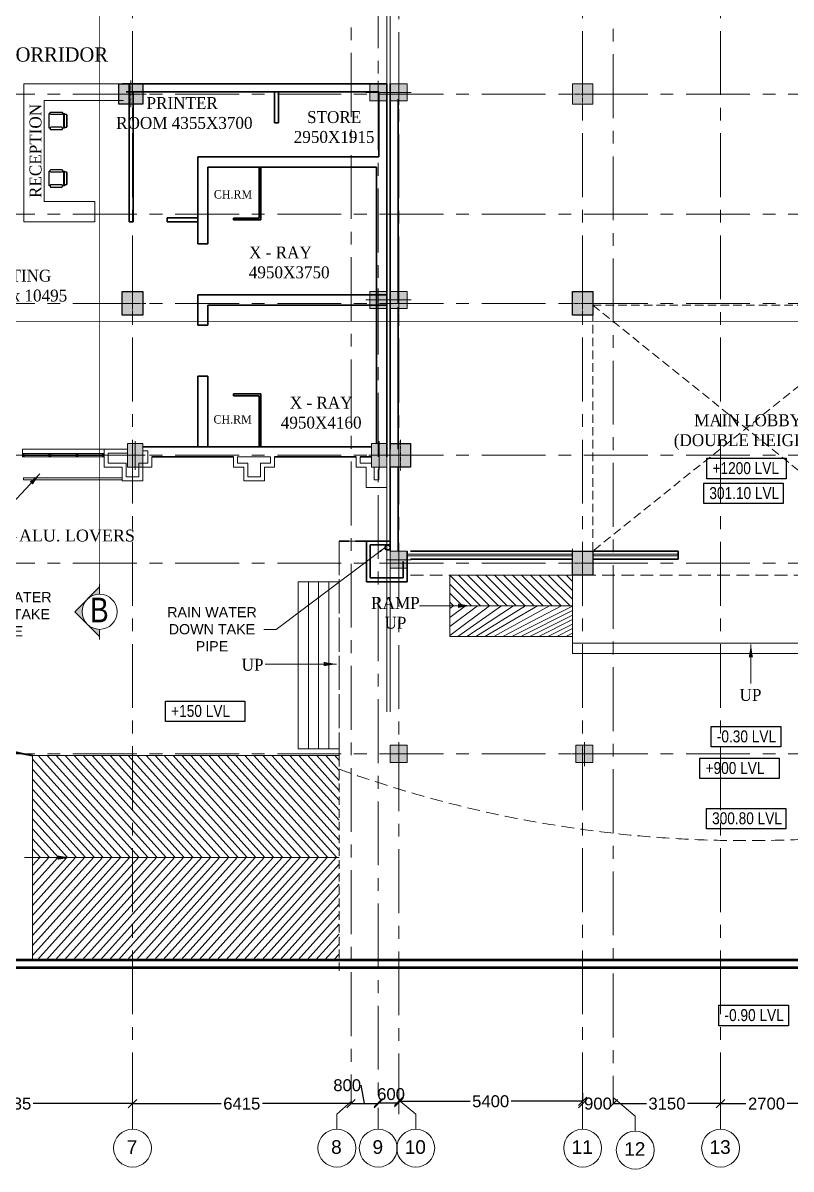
# Model space of a CAD drawing. Header units: inches. Extents: x 1789308 to 1948517, y 1504002 to 1708835.
# Drawn here: x 1893469 to 1897979, y 1658362 to 1665094 of the extents above; entities that cross this region are included whole.
import ezdxf
from ezdxf.enums import TextEntityAlignment as Align
from ezdxf.lldxf.tags import DXFTag

# ---------------------------------------------------------------- set-up
doc = ezdxf.new("R2010")
doc.units = ezdxf.units.IN
doc.header["$LTSCALE"] = 0.015
doc.header["$MEASUREMENT"] = 0
doc.header["$PDMODE"] = 34
doc.header["$PDSIZE"] = -0.1
for name, pattern in [('$DDT_AUDIT_GENERATED_(C)', [0]), ('1', [0]), ('CENTER', [2, 1.25, -0.25, 0.25, -0.25]), ('CENTER2', [1.125, 0.75, -0.125, 0.125, -0.125]), ('DASHED2', [0.375, 0.25, -0.125]), ('HIDDEN', [0.375, 0.25, -0.125])]:
    doc.linetypes.add(name, pattern=pattern)
for name, color, linetype, lineweight in [('CENTER LINE', 1, 'CENTER2', 18), ('COLUMN - HACTH - STR', 25, '$DDT_AUDIT_GENERATED_(C)', 15), ('COLUMN - STR', 6, 'Continuous', 15), ('ELE', 8, 'Continuous', 13), ('ELE 0.2', 143, 'Continuous', 15), ('ELE 0.25', 144, 'Continuous', 15), ('ELE-11 kv', 9, 'Continuous', 15), ('ELE_0.35', 250, 'Continuous', 35), ('fur', 250, 'Continuous', 25), ('glass', 4, 'Continuous', 13), ('GRID - BEAM - STR', 251, 'CENTER', 18), ('GRID - COLUMN - STR', 251, 'CENTER', 15), ('RAIN WATER DN TAKE PIPE', 94, 'Continuous', 15), ('RAMP', 252, '1', 9), ('Road', 7, '1', 40), ('SECTION', 3, 'Continuous', 20), ('SECTION -  LINE - STR', 3, 'Continuous', 20), ('STAIRCASE', 161, 'Continuous', 13), ('TEXT', 7, 'Continuous', 5), ('wall', 1, 'Continuous', 35), ('WALL GLAZ', 254, 'Continuous', 35), ('WZ-II_WINDOW', 163, 'Continuous', 25)]:
    doc.layers.add(name, color=color, linetype=linetype, lineweight=lineweight)
for name, color, linetype in [('DIM - GRID - STR', 7, 'Continuous'), ('LEVEL 1', 1, 'Continuous'), ('LVL', 50, 'Continuous')]:
    doc.layers.add(name, color=color, linetype=linetype)
doc.layers.add('Grid', color=7, linetype='DASHED2', lineweight=9, true_color=0x919191)
doc.styles.add('arial', font='ARIALN.TTF')
doc.styles.add('ARIAL NARROW', font='ARIALN.TTF')
doc.styles.add('PRADEEP - STR', font='swissel.ttf')
doc.styles.add('Scale M 100', font='times.ttf', dxfattribs={"width": 0.95, "height": 350})
doc.styles.get("Standard").update_dxf_attribs({"font": 'arial.ttf'})
doc.styles.add('XREF_DIRECTOR RESIDENCE$0$dim', font='GOTHIC.TTF', dxfattribs={"width": 0.8})
tags = doc.linetypes.add('( Hidden )', pattern=[0.375, 0.25, -0.125]).pattern_tags.tags
tags[6:7] = [DXFTag(74, 4), DXFTag(75, 0), DXFTag(340, '0'), DXFTag(46, 1.0), DXFTag(50, 0.0), DXFTag(44, 0.0), DXFTag(45, 0.0)]
tags[4:5] = [DXFTag(74, 4), DXFTag(75, 0), DXFTag(340, '0'), DXFTag(46, 1.0), DXFTag(50, 0.0), DXFTag(44, 0.0), DXFTag(45, 0.0)]
doc.dimstyles.new('GRID DIM', dxfattribs={"dimtxt": 350, "dimasz": 250, "dimexe": 0.1, "dimexo": 0.1, "dimgap": 0.09, "dimtad": 0, "dimdec": 0, "dimzin": 0, "dimdsep": 46, "dimtxsty": 'PRADEEP - STR', "dimblk": 'OBLIQUE', "dimcen": 0.09, "dimclrd": 73, "dimclre": 73, "dimclrt": 256, "dimadec": 0, "dimazin": 0, "dimtfac": 1, "dimtdec": 0, "dimtofl": 0, "dimtmove": 1, "dimatfit": 3, "dimfxl": 1.25, "dimtolj": 1, "dimtzin": 0, "dimlwd": -1, "dimlwe": -1, "dimarcsym": 2})
doc.dimstyles.new('WORKING', dxfattribs={"dimtxt": 300, "dimasz": 180, "dimexe": 50, "dimexo": 50, "dimgap": 0.09, "dimtad": 0, "dimdec": 0, "dimzin": 0, "dimdsep": 46, "dimtxsty": 'Standard', "dimblk": 'OBLIQUE', "dimcen": 0.09, "dimclrd": 7, "dimclre": 7, "dimclrt": 30, "dimadec": 0, "dimazin": 0, "dimtfac": 1, "dimtdec": 0, "dimtofl": 0, "dimtmove": 1, "dimatfit": 3, "dimfxl": 1.25, "dimtolj": 1, "dimtzin": 0, "dimarcsym": 0})
doc.dimstyles.new('XREF_DIRECTOR RESIDENCE$0$dim-masonry', dxfattribs={"dimscale": 75, "dimtxt": 1.5, "dimasz": 0.75, "dimexe": 1, "dimexo": 0, "dimgap": 1, "dimtad": 0, "dimdec": 0, "dimzin": 3, "dimdsep": 46, "dimtxsty": 'XREF_DIRECTOR RESIDENCE$0$dim', "dimblk": 'XREF_DIRECTOR RESIDENCE$0$_ArchTick', "dimcen": 0, "dimdle": 1, "dimclrd": 256, "dimclre": 256, "dimclrt": 256, "dimadec": 0, "dimazin": 0, "dimtfac": 0.5, "dimtdec": 0, "dimtmove": 1, "dimatfit": 2, "dimfxl": 0, "dimtolj": 1, "dimtzin": 0, "dimlwd": -1, "dimlwe": -1, "dimarcsym": 0})

# ---------------------------------------------------------------- blocks, each defined once
blk = doc.blocks.new('GRID NOS')
at = {"layer": 'GRID - BEAM - STR', "color": 3, "linetype": 'Continuous', "lineweight": 15}
blk.add_line((1.137e-13, -0.2045799698428254), (-1.137e-13, 0.1704200301570609), dxfattribs=at)
blk.add_circle((0, -0.6816801206285846), 0.4771001507856454, dxfattribs=at)
blk = doc.blocks.new('COL 600X600')
at = {"layer": 'COLUMN - HACTH - STR'}
h = blk.add_hatch(color=256, dxfattribs=at)
h.dxf.hatch_style = 1
h.paths.add_polyline_path([(-226607.9852576163, -550894.4971952573), (-226007.9852576163, -550894.4971952573), (-226007.9852576163, -550294.4971952573), (-226607.9852576163, -550294.4971952573)])
at = {"layer": 'CENTER LINE', "ltscale": 10000}
for points in [[(-226307.9852576163, -550994.4971952573), (-226307.9852576163, -550194.4971952573)], [(-225907.9852576163, -550594.4971952573), (-226707.9852576163, -550594.4971952573)]]:
    blk.add_lwpolyline(points, dxfattribs=at)
at = {"layer": 'COLUMN - STR', "ltscale": 100}
blk.add_lwpolyline([(-226607.9852576163, -550294.4971952573), (-226007.9852576163, -550294.4971952573), (-226007.9852576163, -550894.4971952573), (-226607.9852576163, -550894.4971952573)], close=True, dxfattribs=at)
blk = doc.blocks.new('COL 600X700')
at = {"layer": 'COLUMN - HACTH - STR', "ltscale": 100}
blk.add_hatch(color=256, dxfattribs=at).paths.add_polyline_path([(600, 0), (0, 0), (0, -700), (600, -700)])
at = {"layer": 'CENTER LINE', "color": 6, "ltscale": 10000}
for points in [[(300, 100), (300, -800)], [(-100, -350), (700, -350)]]:
    blk.add_lwpolyline(points, dxfattribs=at)
at = {"layer": 'COLUMN - STR', "linetype": 'Continuous', "lineweight": -3, "ltscale": 100}
blk.add_lwpolyline([(0, 0), (600, 0), (600, -700), (0, -700)], close=True, dxfattribs=at)
blk = doc.blocks.new('_Oblique')
at = {"color": 0, "linetype": 'ByBlock', "lineweight": -2}
blk.add_line((-0.5, -0.5), (0.5, 0.5), dxfattribs=at)
blk = doc.blocks.new('*D430')
at = {"layer": 'Defpoints', "color": 0, "transparency": 16777216}
for p in [(1087147.764069515, 682358.5187793118), (1094182.813499408, 682358.5187793118), (1094182.813499408, 682358.5187793118)]:
    blk.add_point(p, dxfattribs=at)
at = {"layer": 'DIM - GRID - STR', "color": 73, "linetype": 'ByBlock', "transparency": 16777216}
for p, q in [((1087147.764069515, 682358.5187793118), (1090063.052063704, 682358.5187793118)), ((1094182.813499408, 682358.5187793118), (1091267.525505219, 682358.5187793118))]:
    blk.add_line(p, q, dxfattribs=at)
at = {"layer": 'DIM - GRID - STR', "color": 73, "transparency": 16777216, "xscale": 250, "yscale": 250, "zscale": 250, "rotation": 180}
blk.add_blockref('_Oblique', (1087147.764069515, 682358.5187793118), dxfattribs=at)
at = {"layer": 'DIM - GRID - STR', "color": 73, "transparency": 16777216, "xscale": 250, "yscale": 250, "zscale": 250}
blk.add_blockref('_Oblique', (1094182.813499408, 682358.5187793118), dxfattribs=at)
at = {"layer": 'DIM - GRID - STR', "transparency": 16777216, "insert": (1090665.288784461, 682358.5187793118), "char_height": 350, "attachment_point": 5, "style": 'PRADEEP - STR'}
blk.add_mtext('\\A1;7035', dxfattribs=at)
blk = doc.blocks.new('*D431')
at = {"layer": 'Defpoints', "color": 0, "transparency": 16777216}
for p in [(1094182.813499408, 682358.5187793118), (1100597.743210387, 682422.4135303032), (1100597.743210387, 682358.5187793118)]:
    blk.add_point(p, dxfattribs=at)
at = {"layer": 'DIM - GRID - STR', "color": 73, "linetype": 'ByBlock', "transparency": 16777216}
for p, q in [((1094182.813499408, 682358.5187793118), (1096786.503432653, 682358.5187793118)), ((1100597.743210387, 682358.5187793118), (1097994.053277142, 682358.5187793118)), ((1100597.743210387, 682422.3135303032), (1100597.743210387, 682358.4187793118))]:
    blk.add_line(p, q, dxfattribs=at)
at = {"layer": 'DIM - GRID - STR', "color": 73, "transparency": 16777216, "xscale": 250, "yscale": 250, "zscale": 250, "rotation": 180}
blk.add_blockref('_Oblique', (1094182.813499408, 682358.5187793118), dxfattribs=at)
at = {"layer": 'DIM - GRID - STR', "color": 73, "transparency": 16777216, "xscale": 250, "yscale": 250, "zscale": 250}
blk.add_blockref('_Oblique', (1100597.743210387, 682358.5187793118), dxfattribs=at)
at = {"layer": 'DIM - GRID - STR', "transparency": 16777216, "insert": (1097390.278354898, 682358.5187793118), "char_height": 350, "attachment_point": 5, "style": 'PRADEEP - STR'}
blk.add_mtext('\\A1;6415', dxfattribs=at)
blk = doc.blocks.new('*D432')
at = {"layer": 'Defpoints', "color": 0, "transparency": 16777216}
for p in [(1100597.743210787, 682422.4135304657), (1101397.738803426, 682358.5187793118), (1101397.738803426, 682358.4954003254)]:
    blk.add_point(p, dxfattribs=at)
at = {"layer": 'DIM - GRID - STR', "color": 73, "linetype": 'ByBlock', "transparency": 16777216}
for p, q in [((1100893.606836772, 682897.5975928647), (1100893.426836772, 682897.5975928647)), ((1100997.741007106, 682358.5187793118), (1100893.606836772, 682897.5975928647)), ((1100597.743210787, 682422.3135304657), (1100597.743210787, 682358.4187793118)), ((1100597.743210787, 682358.5187793118), (1101397.738803426, 682358.5187793118)), ((1101397.738803426, 682358.5954003254), (1101397.738803426, 682358.6187793118))]:
    blk.add_line(p, q, dxfattribs=at)
at = {"layer": 'DIM - GRID - STR', "color": 73, "transparency": 16777216, "xscale": 250, "yscale": 250, "zscale": 250, "rotation": 180}
blk.add_blockref('_Oblique', (1100597.743210787, 682358.5187793118), dxfattribs=at)
at = {"layer": 'DIM - GRID - STR', "color": 73, "transparency": 16777216, "xscale": 250, "yscale": 250, "zscale": 250}
blk.add_blockref('_Oblique', (1101397.738803426, 682358.5187793118), dxfattribs=at)
at = {"layer": 'DIM - GRID - STR', "transparency": 16777216, "insert": (1100893.336836772, 682897.5975928647), "char_height": 350, "attachment_point": 6, "style": 'PRADEEP - STR'}
blk.add_mtext('\\A1;800', dxfattribs=at)
blk = doc.blocks.new('*D433')
at = {"layer": 'Defpoints', "color": 0, "transparency": 16777216}
for p in [(1101397.738803426, 682358.4954003254), (1101997.764069617, 682386.8952061835), (1101997.764069617, 682386.8952061835)]:
    blk.add_point(p, dxfattribs=at)
at = {"layer": 'DIM - GRID - STR', "color": 73, "linetype": 'ByBlock', "transparency": 16777216}
for p, q in [((1101397.738803426, 682358.5954003254), (1101397.738803426, 682386.9952061835)), ((1101397.738803426, 682386.8952061835), (1101997.764069617, 682386.8952061835))]:
    blk.add_line(p, q, dxfattribs=at)
at = {"layer": 'DIM - GRID - STR', "color": 73, "transparency": 16777216, "xscale": 250, "yscale": 250, "zscale": 250, "rotation": 180}
blk.add_blockref('_Oblique', (1101397.738803426, 682386.8952061835), dxfattribs=at)
at = {"layer": 'DIM - GRID - STR', "color": 73, "transparency": 16777216, "xscale": 250, "yscale": 250, "zscale": 250}
blk.add_blockref('_Oblique', (1101997.764069617, 682386.8952061835), dxfattribs=at)
at = {"layer": 'DIM - GRID - STR', "transparency": 16777216, "insert": (1101773.021436521, 682636.8952061835), "char_height": 350, "attachment_point": 5, "style": 'PRADEEP - STR'}
blk.add_mtext('\\A1;600', dxfattribs=at)
blk = doc.blocks.new('*D434')
at = {"layer": 'Defpoints', "color": 0, "transparency": 16777216}
for p in [(1107397.755408732, 682667.9404093869), (1101997.764069617, 682427.2769619719), (1107397.755408732, 682427.2769619719)]:
    blk.add_point(p, dxfattribs=at)
at = {"layer": 'DIM - GRID - STR', "color": 73, "linetype": 'ByBlock', "transparency": 16777216}
for p, q in [((1107397.755408732, 682667.8404093869), (1107397.755408732, 682427.1769619719)), ((1101997.764069617, 682427.2769619719), (1104093.748170547, 682427.2769619719)), ((1107397.755408732, 682427.2769619719), (1105301.771307802, 682427.2769619719))]:
    blk.add_line(p, q, dxfattribs=at)
at = {"layer": 'DIM - GRID - STR', "color": 73, "transparency": 16777216, "xscale": 250, "yscale": 250, "zscale": 250, "rotation": 180}
blk.add_blockref('_Oblique', (1101997.764069617, 682427.2769619719), dxfattribs=at)
at = {"layer": 'DIM - GRID - STR', "color": 73, "transparency": 16777216, "xscale": 250, "yscale": 250, "zscale": 250}
blk.add_blockref('_Oblique', (1107397.755408732, 682427.2769619719), dxfattribs=at)
at = {"layer": 'DIM - GRID - STR', "transparency": 16777216, "insert": (1104697.759739175, 682427.2769619719), "char_height": 350, "attachment_point": 5, "style": 'PRADEEP - STR'}
blk.add_mtext('\\A1;5400', dxfattribs=at)
blk = doc.blocks.new('*D435')
at = {"layer": 'Defpoints', "color": 0, "transparency": 16777216}
for p in [(1107397.755409198, 682358.5187793118), (1108297.75418468, 682542.0347848278), (1108297.75418468, 682358.5187793118)]:
    blk.add_point(p, dxfattribs=at)
at = {"layer": 'DIM - GRID - STR', "color": 73, "linetype": 'ByBlock', "transparency": 16777216}
for p, q in [((1107397.755409198, 682358.5187793118), (1107398.628285783, 682358.5187793118)), ((1108297.75418468, 682358.5187793118), (1108296.881308095, 682358.5187793118)), ((1108297.75418468, 682541.9347848279), (1108297.75418468, 682358.4187793118))]:
    blk.add_line(p, q, dxfattribs=at)
at = {"layer": 'DIM - GRID - STR', "color": 73, "transparency": 16777216, "xscale": 250, "yscale": 250, "zscale": 250, "rotation": 180}
blk.add_blockref('_Oblique', (1107397.755409198, 682358.5187793118), dxfattribs=at)
at = {"layer": 'DIM - GRID - STR', "color": 73, "transparency": 16777216, "xscale": 250, "yscale": 250, "zscale": 250}
blk.add_blockref('_Oblique', (1108297.75418468, 682358.5187793118), dxfattribs=at)
at = {"layer": 'DIM - GRID - STR', "transparency": 16777216, "insert": (1107847.754796939, 682358.5187793118), "char_height": 350, "attachment_point": 5, "style": 'PRADEEP - STR'}
blk.add_mtext('\\A1;900', dxfattribs=at)
blk = doc.blocks.new('*D436')
at = {"layer": 'Defpoints', "color": 0, "transparency": 16777216}
for p in [(1108297.75418468, 682542.0347848278), (1111447.755409198, 682358.5187793118), (1111447.755409198, 682358.5187793118)]:
    blk.add_point(p, dxfattribs=at)
at = {"layer": 'DIM - GRID - STR', "color": 73, "linetype": 'ByBlock', "transparency": 16777216}
for p, q in [((1108297.75418468, 682541.9347848279), (1108297.75418468, 682358.4187793118)), ((1108297.75418468, 682358.5187793118), (1109268.861551503, 682358.5187793118)), ((1111447.755409198, 682358.5187793118), (1110476.648042375, 682358.5187793118))]:
    blk.add_line(p, q, dxfattribs=at)
at = {"layer": 'DIM - GRID - STR', "color": 73, "transparency": 16777216, "xscale": 250, "yscale": 250, "zscale": 250, "rotation": 180}
blk.add_blockref('_Oblique', (1108297.75418468, 682358.5187793118), dxfattribs=at)
at = {"layer": 'DIM - GRID - STR', "color": 73, "transparency": 16777216, "xscale": 250, "yscale": 250, "zscale": 250}
blk.add_blockref('_Oblique', (1111447.755409198, 682358.5187793118), dxfattribs=at)
at = {"layer": 'DIM - GRID - STR', "transparency": 16777216, "insert": (1109872.754796939, 682358.5187793118), "char_height": 350, "attachment_point": 5, "style": 'PRADEEP - STR'}
blk.add_mtext('\\A1;3150', dxfattribs=at)
blk = doc.blocks.new('*D437')
at = {"layer": 'Defpoints', "color": 0, "transparency": 16777216}
for p in [(1111447.755409198, 682358.5187793118), (1114147.755409198, 682358.5187793118), (1114147.755409198, 682358.5187793118)]:
    blk.add_point(p, dxfattribs=at)
at = {"layer": 'DIM - GRID - STR', "color": 73, "linetype": 'ByBlock', "transparency": 16777216}
for p, q in [((1111447.755409198, 682358.5187793118), (1112193.743840571, 682358.5187793118)), ((1114147.755409198, 682358.5187793118), (1113401.766977826, 682358.5187793118))]:
    blk.add_line(p, q, dxfattribs=at)
at = {"layer": 'DIM - GRID - STR', "color": 73, "transparency": 16777216, "xscale": 250, "yscale": 250, "zscale": 250, "rotation": 180}
blk.add_blockref('_Oblique', (1111447.755409198, 682358.5187793118), dxfattribs=at)
at = {"layer": 'DIM - GRID - STR', "color": 73, "transparency": 16777216, "xscale": 250, "yscale": 250, "zscale": 250}
blk.add_blockref('_Oblique', (1114147.755409198, 682358.5187793118), dxfattribs=at)
at = {"layer": 'DIM - GRID - STR', "transparency": 16777216, "insert": (1112797.755409198, 682358.5187793118), "char_height": 350, "attachment_point": 5, "style": 'PRADEEP - STR'}
blk.add_mtext('\\A1;2700', dxfattribs=at)
blk = doc.blocks.new('450X700')
at = {"layer": 'COLUMN - HACTH - STR'}
blk.add_hatch(color=256, dxfattribs=at).paths.add_polyline_path([(0, 0), (0, -700), (450, -700), (450, 0)])
at = {"layer": 'COLUMN - STR'}
for p, q in [((225, -773.0021255677566), (225, 59.16466430046421)), ((-77.19095218088478, -350.020688507997), (520.4078741327394, -350.020688507997))]:
    blk.add_line(p, q, dxfattribs=at)
blk.add_lwpolyline([(0, 0), (450, 0), (450, -700), (0, -700)], close=True, dxfattribs=at)
blk = doc.blocks.new('C-500X500')
at = {"layer": 'COLUMN - HACTH - STR'}
blk.add_hatch(color=256, dxfattribs=at).paths.add_polyline_path([(0, 0), (0, -500), (500, -500), (500, 0)])
at = {"layer": 'COLUMN - STR'}
for p, q in [((250, -615.0330027516466), (250, 91.63295635522809)), ((-118.5226818318479, -250), (615.2377289808355, -250))]:
    blk.add_line(p, q, dxfattribs=at)
blk.add_lwpolyline([(0, 0), (500, 0), (500, -500), (0, -500)], close=True, dxfattribs=at)
blk = doc.blocks.new('转椅1')
at = {"layer": 'fur'}
for p, q in [((-15.41730385302071, 25.14515371152084), (-15.41730385302799, 369.2398697331082)), ((49.07788461056771, 25.14515371152084), (49.07788461062589, 369.2398697331082))]:
    blk.add_line(p, q, dxfattribs=at)
for points in [[(-395.006049561307, 400), (-426.2987071152893, 400), (-426.2987071152819, 0), (-395.0060495614306, 0)], [(-5.82077e-11, 369.2398697331082), (-1.091394e-10, 399.9999999999708), (-59.94369651132, 399.9999999999708)], [(-59.94369651121087, -2.91038e-11), (0, -2.91038e-11), (-5.09317e-11, 25.14515371154994)]]:
    blk.add_lwpolyline(points, dxfattribs=at)
for points in [[(-375.0060495613726, 440.4623156262677), (-79.94369651132001, 440.4623156262969, -0.4142135623730951), (-59.94369651120361, 420.4623156262969), (-59.94369651121087, 393.9882452810417, -0.4142135623730951), (-79.94369651132001, 373.9882452810417), (-375.006049561307, 373.9882452810707, -0.4142135623730951), (-395.0060495613143, 393.9882452810707), (-395.0060495614234, 420.4623156262677, -0.4142135623730951)], [(-15.41730385302799, 369.2398697331082), (49.07788461062589, 369.2398697331082, -0.4142135623730951), (69.07788461056771, 349.2398697330792), (69.0778846106914, 45.14515371154994, -0.4142135623730951), (49.07788461056771, 25.14515371152084), (-15.41730385302071, 25.14515371152084, -0.4142135623731036), (-35.41730385302071, 45.14515371152083), (-35.41730385296251, 349.2398697331082, -0.4142135623730951)], [(-375.0060495613652, -40.4623156262969), (-79.9436965112036, -40.4623156262969, 0.4142135623730951), (-59.94369651120361, -20.46231562629691), (-59.94369651132, 6.011754718900193, 0.4142135623730951), (-79.94369651126182, 26.01175471890019), (-375.006049561307, 26.0117547189293, 0.4142135623730951), (-395.0060495613143, 6.011754718929295), (-395.006049561307, -20.46231562629691, 0.4142135623730951)]]:
    blk.add_lwpolyline(points, format="xyb", close=True, dxfattribs=at)
blk = doc.blocks.new('XREF_DIRECTOR RESIDENCE$0$_ArchTick')
at = {"const_width": 0.15}
blk.add_lwpolyline([(-0.5, -0.5), (0.5, 0.5)], dxfattribs=at)
blk = doc.blocks.new('A$C0FC60233')
at = {"layer": 'SECTION'}
h = blk.add_hatch(color=7, dxfattribs=at)
h.paths.add_polyline_path([(388.5947292625788, 129.531576420879, -0.198912367379658), (442.2484649716642, 0), (518.1263056833996, 0)])
h.paths.add_polyline_path([(259.0631528416998, 259.0631528416998), (259.0631528416998, 183.1853121299646, -0.198912367379658), (388.5947292625788, 129.531576420879)])
h.paths.add_polyline_path([(259.0631528416998, 259.0631528416998), (129.5315764208208, 129.531576420879, -0.198912367379658), (259.0631528416998, 183.1853121299646)])
h.paths.add_polyline_path([(129.5315764208208, 129.531576420879), (0, 0), (75.87784071173519, 0, -0.198912367379658)])
for p, q in [((259.0631528416998, 259.0631528416998), (0, 0)), ((259.0631528416998, 259.0631528416998), (518.1263056833996, 0)), ((-29.8182503081307, 0), (75.87784071173519, 0)), ((442.2484649716642, 0), (518.1263056833996, 0)), ((547.9445559915301, 0), (442.2484649716642, 0))]:
    blk.add_line(p, q, dxfattribs=at)
blk.add_circle((259.0631528416998, 0), 183.185312129965, dxfattribs=at)
blk = doc.blocks.new('2400 wndw')
at = {"layer": 'WZ-II_WINDOW', "lineweight": 5}
h = blk.add_hatch(dxfattribs=at)
h.set_pattern_fill('ANSI31', color=256, scale=100)
h.set_pattern_definition([(45, (-773.1985709686414, 1.106178387999535e-06), (-8.838834764831844, 8.838834764831844), [])])
h.paths.add_polyline_path([(-13781.58288811927, -559981.1200605689), (-13731.58288795948, -559981.1200605638), (-13731.58288795948, -560081.1200580655), (-13781.58288811927, -560081.1200580706)])
h = blk.add_hatch(dxfattribs=at)
h.set_pattern_fill('ANSI31', color=256, scale=100)
h.set_pattern_definition([(45, (0, 0), (-8.838834764831844, 8.838834764831844), [])])
h.paths.add_polyline_path([(-13008.38431715063, -559981.1200616751), (-12954.7814592311, -559981.1200616751), (-12954.7814592311, -560081.1200591768), (-13008.38431715063, -560081.1200591768)])
h = blk.add_hatch(dxfattribs=at)
h.set_pattern_fill('ANSI31', color=256, scale=100)
h.set_pattern_definition([(45, (799.999999928521, 0), (-8.838834764831844, 8.838834764831844), [])])
h.paths.add_polyline_path([(-12208.3843172221, -559981.1200616751), (-12154.78145930258, -559981.1200616751), (-12154.78145930258, -560081.1200591768), (-12208.3843172221, -560081.1200591768)])
h = blk.add_hatch(dxfattribs=at)
h.set_pattern_fill('ANSI31', color=256, scale=100)
h.set_pattern_definition([(45, (1576.801424143427, -2.25601252168417e-06), (-8.838834764831844, 8.838834764831844), [])])
h.paths.add_polyline_path([(-11431.5828930072, -559981.1200639311), (-11381.58289284742, -559981.120063926), (-11381.58289284742, -560081.1200614277), (-11431.5828930072, -560081.1200614328)])
for p, q in [((-13781.58288826234, -559851.1200626154), (-13781.58288314007, -560081.120056562)), ((-13781.58288826234, -559851.1200621497), (-11381.58289338462, -559851.1200626158)), ((-13781.58288811927, -559981.120061675), (-11381.58289277588, -559981.1200616754)), ((-13781.58288811927, -559981.120061675), (-13781.58288826234, -560081.12006215)), ((-13781.58288826234, -560081.12006215), (-11381.58289291895, -560081.12006215)), ((-13731.58288788795, -559981.1200617467), (-13731.58288803102, -560081.1200622212)), ((-13008.38431720778, -560021.1200588155), (-13731.58288794511, -560021.1200619367)), ((-13008.38431723642, -560041.1200589105), (-13731.58288797375, -560041.1200620317)), ((-12208.3843172221, -560021.1200603138), (-12954.78145914518, -560021.1200588918)), ((-12208.3843172221, -560041.1200604088), (-12954.78145917382, -560041.1200589868)), ((-11431.58289306447, -560021.1200617937), (-12154.78145930258, -560021.1200604159)), ((-11431.58289309311, -560041.1200618887), (-12154.78145930258, -560041.1200605109)), ((-11431.5828930072, -559981.1200616037), (-11431.58289315027, -560081.1200620782)), ((-11381.58289338462, -559851.1200626158), (-11381.58288826234, -560081.120056562)), ((-11381.58289277588, -559981.1200616754), (-11381.58289291895, -560081.12006215))]:
    blk.add_line(p, q, dxfattribs=at)
for points in [[(-13008.38431715063, -559981.1200616751), (-12954.7814592311, -559981.1200616751), (-12954.7814592311, -560081.1200591768), (-13008.38431715063, -560081.1200591768)], [(-12208.3843172221, -559981.1200739029), (-12154.78145930258, -559981.1200739029), (-12154.78145930258, -560081.1200743786), (-12208.3843172221, -560081.1200743786)]]:
    blk.add_lwpolyline(points, close=True, dxfattribs=at)
blk = doc.blocks.new('A$C1CC35E0C')
at = {"layer": 'RAMP', "lineweight": 0}
h = blk.add_hatch(dxfattribs=at)
h.set_pattern_fill('ANSI31,_O', color=8, scale=1500, angle=90)
h.set_pattern_definition([(135, (-6144924597.353938, -2629301212.483063), (-132.5825214724777, -132.5825214724777), [])])
h.paths.add_polyline_path([(38594.61575296219, -53565.2722275313), (34997.53352066199, -53565.27396150993), (35003.36699145357, -54465.27279290487), (38600.44922340917, -54465.271060089)])
h = blk.add_hatch(dxfattribs=at)
h.set_pattern_fill('ANSI31,_O', color=8, scale=1500)
h.set_pattern_definition([(45, (-6144924597.353938, -2629301212.483063), (-132.5825214724777, 132.5825214724777), [])])
h.paths.add_polyline_path([(38600.44922340917, -54465.271060089), (35000.45121111232, -54465.27539523283), (35000.45209697052, -55365.27424407215), (38600.45010887063, -55365.26990776556)])
h = blk.add_hatch(dxfattribs=at)
h.set_pattern_fill('ANSI31,_O', color=8, scale=1500, angle=90)
h.set_pattern_definition([(135, (-6144931447.327562, -2629308609.19321), (-132.5825214724777, -132.5825214724777), [])])
h.paths.add_polyline_path([(31750.47530696052, -58861.97958028654), (22750.475067063, -58861.9839151121), (22750.47535962681, -61861.98554046208), (31750.47559917974, -61861.98120679928)])
h = blk.add_hatch(dxfattribs=at)
h.set_pattern_fill('ANSI31,_O', color=8, scale=1500)
h.set_pattern_definition([(45, (-6144931447.327562, -2629308609.19321), (-132.5825214724777, 132.5825214724777), [])])
h.paths.add_polyline_path([(31750.47559917974, -61861.98120679928), (22750.47640814143, -61861.9855405126), (22750.47670102003, -64861.98679449328), (31750.4758916616, -64861.9824596172)])
at = {"linetype": 'DASHED2', "ltscale": 99999}
blk.add_line((33850.79399926192, -53562.97966946999), (53550.79382981523, -53562.97966946999), dxfattribs=at)
at = {"color": 6, "linetype": '( Hidden )'}
for points in [[(32450.4641002249, -1343.557447685278), (32450.4641002249, -26489.60510117793), (33150.46410022676, -26489.60510117793), (33150.46410022676, -57579.35126989288)], [(32550.46519599669, -1342.850916637457), (32550.46519599669, -26388.89857013011), (33250.46519599855, -26388.89857013011), (33250.46519599855, -57578.64473884506)]]:
    blk.add_lwpolyline(points, dxfattribs=at)
at = {"linetype": 'DASHED2', "ltscale": 99999}
blk.add_lwpolyline([(32550.42688540253, -52562.97967036709), (31750.42688539694, -52562.97967036709), (31750.42688539694, -59262.98024910595)], dxfattribs=at)
blk.add_arc((43700.46371792699, -26312.27571654378), 35050.70063598331, 250.0661858225875, 289.9338446014125, dxfattribs=at)
at = {"layer": 'ELE', "linetype": 'HIDDEN', "ltscale": 66666}
for p, q in [((39198.09083602228, -45634.2271541059), (48200.44482607604, -45634.2271541059)), ((39200.46946708253, -45634.95585489902), (48200.46409996971, -52865.2730918217)), ((48200.44482607604, -45634.2271541059), (39200.47166469018, -52863.28168667306)), ((39200.46195061668, -45843.28168667282), (39200.46195061668, -52863.28168667317))]:
    blk.add_line(p, q, dxfattribs=at)
at = {"layer": 'ELE', "color": 2}
for p, q in [((24855.99272900005, -49864.99896125204), (25535.52219014615, -49864.99263764999)), ((24855.99272900005, -49864.99896125204), (24855.99272900005, -50395.00528485526)), ((24970.99272900005, -49979.99896125204, -1.054644389989729e-09), (25535.52219014615, -49979.99263764999)), ((24970.99272900005, -49979.99896125204, -1.054644389989729e-09), (24970.99272900005, -50280.00528485549)), ((25985.52219014615, -49909.9914145756), (26134.85378386313, -49909.9914145756)), ((26134.85378386313, -49909.9914145756), (26134.85378386267, -50279.99896175356)), ((26249.85378386267, -50094.9914145756), (26249.85378386243, -50394.99896137218)), ((28649.85332513228, -50094.9914145756), (28649.85332513205, -50394.99896137638)), ((28764.85332513228, -50094.9914145756), (28764.85332513205, -50279.99896137661)), ((28764.85332513228, -50094.9914145756), (29734.85347201186, -50094.9914145756)), ((29734.85347201186, -50094.9914145756), (29734.85347201093, -50278.58849586744)), ((29849.85347201116, -50094.9914145756), (29849.85347201093, -50394.99896137218)), ((32249.85332513298, -50094.9914145756), (32249.85332513298, -50394.99896137638)), ((32364.85332513251, -50094.9914145756), (32364.85332513298, -50279.99896137661)), ((25384.85210734117, -50394.99896137731), (24855.99272900005, -50395.00140204956)), ((25499.85210734117, -50279.99896138988), (24970.99272900005, -50280.00528485549)), ((25384.85210734117, -50394.99909117434), (25384.85210734117, -50795.28258121398)), ((25499.85210734117, -50279.99896138988), (25499.85210734117, -50680.28258121398)), ((25869.85210734257, -50680.28258121398), (25869.8521073407, -50279.99896107893)), ((26134.85378386267, -50279.99896175356), (25869.8521073407, -50279.99896107893)), ((26249.8537838622, -50394.99896137218), (25984.85210734117, -50394.99896137172)), ((25984.85210734303, -50795.28258121398), (25984.85210734117, -50394.99909117434)), ((28957.14359505358, -50394.99896137684), (28649.85332513205, -50394.99896137638)), ((29072.14359505265, -50279.99896137707), (28764.85332513205, -50279.99896137661)), ((28957.14359505358, -50394.99896137684), (28957.14359505358, -50795.28258121398)), ((29072.14359505265, -50279.99896137707), (29072.14359505358, -50680.28258121398)), ((29734.85347201093, -50278.58849586744), (29442.1435951048, -50279.99896137149)), ((29442.14359506848, -50680.28258121398), (29442.1435951048, -50279.99896137149, -1.397983299341594e-09)), ((29557.14359505358, -50795.28258121398), (29557.14359507966, -50394.99896137172)), ((29557.14359507966, -50394.99896137172), (29849.85347201093, -50394.99896137218)), ((32249.85332513298, -50394.99896137614), (32549.85210731695, -50394.99896137672)), ((32700.4546934776, -50279.99896137696), (32364.85332513298, -50279.99896137661)), ((32549.85210731695, -50394.99896137672), (32549.85210731695, -50995.2825812198)), ((32779.85210731695, -50394.99896137672), (32779.85210731695, -50765.2825812198)), ((32919.85210731812, -50765.2825812198), (32919.85210731695, -50394.99909117504)), ((33149.85210731882, -50995.2825812198), (33149.85210731695, -50394.99909117434)), ((25384.85210734117, -50795.28258121398), (25984.85210734303, -50795.28258121398)), ((25499.85210734117, -50680.28258121398), (25869.85210734257, -50680.28258121398)), ((28957.14359505358, -50795.28258121398), (29557.14359505358, -50795.28258121398)), ((29072.14359505358, -50680.28258121398), (29442.14359506848, -50680.28258121398)), ((32779.85210731695, -50765.2825812198), (32919.85210731812, -50765.2825812198)), ((32549.85210731695, -50995.2825812198), (33149.85210731882, -50995.2825812198))]:
    blk.add_line(p, q, dxfattribs=at)
at = {"layer": 'ELE'}
blk.add_line((31750.47507888987, -64861.98231672193), (22750.47539297375, -64861.98348736402), dxfattribs=at)
at = {"layer": 'ELE', "color": 8, "elevation": -9.649335217932869e-10}
blk.add_lwpolyline([(22479.7725534502, -50710.49074618088), (25382.2002987219, -50710.49074619322), (25382.2002987219, -50763.48026580887), (22479.7725534502, -50763.48026579653)], close=True, dxfattribs=at)
at = {"layer": 'ELE', "linetype": 'HIDDEN', "ltscale": 66666}
blk.add_lwpolyline([(32550.47166469018, -52562.97967037105), (31750.47149538971, -52562.97967036988), (31750.47507888707, -65262.97954699572)], dxfattribs=at)
at = {"layer": 'ELE 0.2'}
blk.add_line((24576.03963893163, -43188.28027948097), (22491.03963893163, -43188.28027948097), dxfattribs=at)
at = {"layer": 'ELE 0.25'}
for p, q in [((22491.03963893163, -43188.28027948097), (22491.03963893163, -39138.28027948097)), ((25425.47044146503, -39138.2802794812), (22491.03963893163, -39138.28027948097)), ((23091.03963893163, -39623.28027948143), (25425.47044146503, -39623.28027948143)), ((23091.03963893163, -42588.2802794812), (23091.03963893163, -39623.28027948143)), ((24576.03963893163, -42588.2802794812), (23091.03963893163, -42588.2802794812))]:
    blk.add_line(p, q, dxfattribs=at)
blk.add_lwpolyline([(24576.03963893163, -42588.2802794812), (24576.03963893163, -43188.28027948097), (22491.03963893163, -43188.28027948097)], dxfattribs=at)
at = {"layer": 'ELE-11 kv'}
blk.add_line((31750.47751014191, -64861.98231672158), (31747.98200720991, -64861.98231704615), dxfattribs=at)
at = {"layer": 'ELE_0.35', "linetype": 'HIDDEN', "ltscale": 100000}
blk.add_line((32602.82548544998, -52563.28168667213), (31750.47149538971, -52563.28168667213), dxfattribs=at)
at = {"layer": 'glass'}
for p, q in [((33750.46519599855, -52953.28168667271), (38600.47118371888, -52953.28168667282)), ((33750.46519599855, -53003.28168667248), (38600.47118371888, -53003.28168667329)), ((41700.44919146411, -52952.97966967919), (39200.44874187536, -52952.97966968024)), ((41700.44919146411, -53002.97966967884), (39200.44874187536, -53002.9796696807))]:
    blk.add_line(p, q, dxfattribs=at)
at = {"layer": 'Grid', "linetype": '1', "ltscale": 120000}
for p, q in [((39800.45421567559, -68902.72144433204), (40445.31351569854, -69457.00941698882)), ((32100.44324130961, -69022.34269846987), (31684.87677881308, -69399.5548430041)), ((33550.47601763904, -69022.34269847022), (34000.92282983847, -69399.5548428304))]:
    blk.add_line(p, q, dxfattribs=at)
at = {"layer": 'GRID - COLUMN - STR', "ltscale": 100000}
for p, q in [((32900.49117796426, 5788.087509629782), (32900.43861492653, -69399.55484300433)), ((25685.5135294646, 4412.093631510506), (25685.51352946088, -69399.55484300433)), ((33500.46410014085, 4382.567805584753), (33500.46410013898, -69399.55484300433)), ((38900.4554392565, 4412.093631511321), (38900.45543925464, -69399.55484300433)), ((42950.45543925278, 4412.093631506432), (42950.45543925092, -69399.55484300433)), ((32100.44324181066, 3770.78149328311), (32100.44324130961, -69022.38345938327)), ((39800.45421568118, 3731.88213390368), (39800.45421567373, -68902.72144433181)), ((-12062.34025191143, -39438.99755367986), (88195.26868863124, -39438.99755367986)), ((-12062.34025191143, -42964.35399017436), (88195.26868863124, -42964.35399017436)), ((-12062.34025191143, -45584.85083145439), (88195.26868863124, -45584.85083145439)), ((-12062.34025191143, -50044.99896111735), (88195.26868863124, -50044.99896111735)), ((-12062.34025191143, -53215.2730918217), (88195.26868863124, -53215.2730918217)), ((-12062.34025286511, -58812.98036098399), (88195.26868863124, -58812.98036098399))]:
    blk.add_line(p, q, dxfattribs=at)
at = {"layer": 'LEVEL 1', "linetype": 'Continuous'}
for points in [[(42548.94985853694, -50134.66722346609), (44877.38406839967, -50134.66722346609), (44877.38406839967, -50733.28090515977), (42548.94985853694, -50733.28090515977)], [(26654.67776637431, -57265.58382010739), (28983.11197623704, -57265.58382010739), (28983.11197623704, -57864.19750180107), (26654.67776637431, -57864.19750180107)], [(42345.36382310465, -58941.53548017703), (44673.79803296737, -58941.53548017703), (44673.79803296737, -59540.14916187071), (42345.36382310465, -59540.14916187071)]]:
    blk.add_lwpolyline(points, close=True, dxfattribs=at)
at = {"layer": 'LVL', "linetype": 'Continuous'}
for points in [[(42455.78111767559, -50867.60601566546), (44784.21532753832, -50867.60601566546), (44784.21532753832, -51466.21969735913), (42455.78111767559, -51466.21969735913)], [(42675.40679490264, -58013.07149195042), (44720.46675816807, -58013.07149195042), (44720.46675816807, -58611.6851736441), (42675.40679490264, -58611.6851736441)], [(42536.25592255383, -60418.05468223803), (44864.69013241655, -60418.05468223803), (44864.69013241655, -61016.66836393171), (42536.25592255383, -61016.66836393171)], [(42901.35103344708, -66197.60754493868), (44946.41099671251, -66197.60754493868), (44946.41099671251, -66796.22122663236), (42901.35103344708, -66796.22122663236)]]:
    blk.add_lwpolyline(points, close=True, dxfattribs=at)
at = {"layer": 'RAIN WATER DN TAKE PIPE', "lineweight": -3}
for radius in [75, 68.75]:
    blk.add_circle((33173.19948643539, -52758.09963752539), radius, dxfattribs=at)
at = {"layer": 'RAMP', "color": 8, "lineweight": 0}
for p, q in [((35000.45000224817, -53565.273091821), (35000.45101804542, -55365.27309182123)), ((35000.45000224817, -53565.273091821), (38600.44922284479, -53565.2730918217)), ((35000.45051015983, -54465.27309180656), (38600.45051015983, -54465.27106021764)), ((35000.45101804542, -55365.27309182123), (38600.45118734497, -55365.2710602259)), ((31750.47368781525, -58861.98116229882), (22750.47157064709, -58861.98233294126)), ((22750.47368781711, -58861.98636344064), (22750.47751013259, -64861.9875178365)), ((22750.47559894877, -61861.98694055097), (31750.47559894691, -61861.98120711639))]:
    blk.add_line(p, q, dxfattribs=at)
at = {"layer": 'Road', "lineweight": 53}
for points in [[(9261.246812892845, -64861.97357943538), (80201.70013503614, -64861.97357943468)], [(9261.246812892845, -65091.97357943549), (80201.70013503614, -65091.97357943514)]]:
    blk.add_lwpolyline(points, dxfattribs=at)
at = {"layer": 'Road'}
blk.add_arc((23864.76200534264, -52127.08335949155), 6826.072215474577, 219.2680849327474, 260.6250173459471, dxfattribs=at)
at = {"layer": 'SECTION', "linetype": 'CENTER2', "ltscale": 2222, "const_width": 20}
for points in [[(24718.22423289763, -54125.98248504044), (24718.22423289763, 1740.181862502475)], [(-2351.048902969807, -46116.21953848598), (90562.97788772522, -46116.21953848598)]]:
    blk.add_lwpolyline(points, dxfattribs=at)
at = {"layer": 'STAIRCASE'}
for p, q in [((38600.44922284479, -52792.97966967989), (38600.44922284479, -55862.98036098352)), ((31750.47183277062, -53763.28168667259), (30550.47199299815, -53763.28206532635)), ((48802.80314799654, -55862.98036098212), (38598.09523279103, -55862.98036098399)), ((48802.80314799841, -55562.98036098212), (38600.44915794558, -55562.98036098445)), ((31750.47321537952, -58663.28231669299), (30550.47353917151, -58663.28269534803))]:
    blk.add_line(p, q, dxfattribs=at)
for points in [[(30550.47199299815, -53763.2820653267), (30550.47353917151, -58663.28269534744)], [(30850.4719529401, -53763.28197066323), (30850.47349911346, -58663.28260068444)], [(31150.47191288578, -53763.28187599953), (31150.47345905728, -58663.28250602051)], [(31450.47187282681, -53763.28178133594), (31450.47341900016, -58663.28241135704)]]:
    blk.add_lwpolyline(points, dxfattribs=at)
at = {"layer": 'wall'}
for p, q in [((25385.47061121999, -39140.42822488456), (33150.46195067535, -39140.42822488456)), ((25500.47061121999, -39370.42822488456), (32920.47061138297, -39370.42822488456)), ((25585.46376041509, -43188.28027948097), (25585.46376041509, -39140.42822488456)), ((25700.46376041509, -43188.28027948143), (25700.46376041509, -39370.42822488456)), ((29855.47271861206, -40285.38983831019), (29855.47271861206, -39368.28027948074)), ((29970.47271861206, -40285.38983831031), (29970.47271861206, -39368.28027948074)), ((32920.47061138297, -39370.42822488456), (32920.47061138297, -41285.38983861858)), ((33150.46195067535, -50093.28168208851), (33150.46195067535, -39140.42822488456)), ((33250.47166480194, -45589.38983861858), (33250.47166480194, -39140.42822489503)), ((33480.47166480194, -45589.38983861916), (33480.47166480194, -39588.28027948074)), ((29970.47271861206, -40285.38983831031), (29855.47271861206, -40285.38983831019)), ((32920.47061138297, -41285.38983861858), (27600.47288791253, -41285.38983861811)), ((27600.47288791346, -43834.85059118399), (27600.47288791253, -41285.38983861811)), ((33150.47061138297, -41285.38983861858), (33150.46195067535, -41285.38983861858)), ((32850.46195067815, -41585.38983861858), (27900.47288791253, -41585.38983861811)), ((27900.47288791346, -43834.85059118399), (27900.47288791253, -41585.38983861811)), ((29400.47288791253, -41585.38983861823), (29400.47288791253, -43085.38983861823)), ((29450.47288791253, -41585.38983861823), (29450.47288791253, -43135.38983861823)), ((32850.46195067721, -49694.9989608716), (32850.46195067721, -41585.38983861858)), ((33150.47061138297, -41585.38983861858), (33150.46195067535, -41585.38983861858)), ((26700.46376041509, -43188.28027948143), (26700.46376041695, -43073.28027948097)), ((26700.46376041695, -43073.28027948097), (27600.47288791323, -43073.28027948097)), ((25585.46376041509, -43188.2802794812), (25700.46376041602, -43188.2802794812)), ((26700.46376041323, -43188.28027948097), (27600.472887913, -43188.28027948109)), ((29400.47288791253, -43085.38983861823), (28650.47288791253, -43085.38983861823)), ((28650.47288791346, -43135.38983861834), (28650.47288791346, -43085.38983861823)), ((29450.47288791253, -43135.38983861823), (28650.47288791346, -43135.38983861834)), ((27900.47288791346, -43834.85059118399), (27600.47288791346, -43834.85059118399)), ((33150.47166469204, -45334.85083145439), (27600.47288791253, -45334.85083145474)), ((27600.47288791253, -46224.53482727602), (27600.47288791253, -45334.85083145474)), ((33150.47166469204, -45634.85083145439), (27900.47288791253, -45634.85083145474)), ((27900.47288791253, -46224.53482727602), (27900.47288791253, -45634.85083145474)), ((33250.47166469204, -45570.28168670565), (33246.67649418185, -45570.28168670565)), ((33250.47166530299, -49863.28046344896), (33250.47166530299, -45470.28046344814)), ((33470.47271861206, -45570.28168670565), (33467.03139509703, -45570.28168670565)), ((33480.47166530299, -49863.28046344896), (33480.47166530299, -45690.28046344919)), ((27600.47288791253, -46224.53482727602), (27900.47288791253, -46224.53482727602)), ((27600.47288791253, -49794.9914145756), (27600.47288791253, -47724.53482727602)), ((27600.47288791253, -47724.53482727602), (27900.47288791253, -47724.53482727602)), ((27900.4728879123, -49794.9914145756), (27900.47288791253, -47724.53482727602)), ((28650.47288791346, -48294.9989608716), (28650.47288791346, -48244.99896087148)), ((29450.47288791253, -48244.9989608716), (28650.47288791346, -48244.99896087148)), ((29400.47288791253, -48294.9989608716), (28650.47288791253, -48294.9989608716)), ((29400.4728879123, -49794.9914145756), (29400.47288791253, -48294.9989608716)), ((29450.4728879123, -49794.9914145756), (29450.47288791253, -48244.9989608716)), ((25985.52219014615, -49794.9914145756), (32700.4546934776, -49794.9914145756)), ((26249.85378386267, -50094.9914145756), (28649.85332513205, -50094.9914145756)), ((29849.85347201116, -50094.9914145756), (32249.85332513321, -50094.9914145756)), ((32364.85332513251, -50094.9914145756), (32700.4546934776, -50094.9914145756)), ((33250.47166468087, -50394.99896087137), (33250.47166468087, -52862.97966946999)), ((33480.4716646818, -50394.99896087137), (33480.4716646818, -52862.97966946999)), ((32550.47166469088, -52563.28168667259), (32550.47166469088, -53763.28168667259)), ((33250.47166469088, -52563.28168667259), (32550.47166469088, -52563.28168667259)), ((32665.47166469088, -52678.28168667259), (32665.47166469088, -53648.28168667248)), ((33250.47166469088, -52678.28168667259), (32665.47166469088, -52678.28168667259)), ((33635.46519599855, -53163.28168667259), (33635.46519599855, -53648.28168667248)), ((33750.46519599855, -52865.2730918217), (33750.46519599855, -53763.28168667259)), ((33750.46519599855, -53763.28168667259), (32550.47166469088, -53763.28168667259)), ((33635.46519599855, -53648.28168667248), (32665.47166469088, -53648.28168667248))]:
    blk.add_line(p, q, dxfattribs=at)
at = {"layer": 'WALL GLAZ'}
for p, q in [((33850.47166509251, -52862.97966868058), (38600.4492232285, -52862.97966958664)), ((38600.44922366901, -53092.37563477771), (33850.47166509251, -53092.37563478202)), ((41700.44919146411, -53092.67765246693), (39200.44874187536, -53092.67765246879)), ((39200.47166509251, -52863.28168679855), (41700.4491910236, -52863.28168727574)), ((41700.4491910236, -52863.28168727574), (41700.4491910236, -53092.67765237507))]:
    blk.add_line(p, q, dxfattribs=at)
at = {"layer": 'COLUMN - STR', "color": 1, "rotation": 270}
blk.add_blockref('COL 600X700', (25985.52219014615, -39138.99755370256), dxfattribs=at)
at = {"layer": 'COLUMN - STR'}
blk.add_blockref('COL 600X600', (265208.4481345508, 511155.4996415774), dxfattribs=at)
at = {"layer": 'COLUMN - STR', "color": 2}
for name, p in [('C-500X500', (32650.45543982275, -39138.99755370256)), ('C-500X500', (33250.46393016912, -39138.99755370256)), ('C-500X500', (32650.45543982275, -45234.85083145439)), ('C-500X500', (33250.46519599855, -45234.85083145439)), ('450X700', (25535.52219014615, -49694.9914145756)), ('450X700', (32700.4546934776, -49694.9914145756)), ('C-500X500', (33250.46519599855, -52865.2730918217)), ('C-500X500', (33250.46410013922, -58562.98036100611)), ('C-500X500', (38700.46287693456, -58562.98036098399))]:
    blk.add_blockref(name, p, dxfattribs=at)
at = {"layer": 'COLUMN - STR', "color": 1}
for p in [(25385.52219014615, -45234.85083145439), (38600.46287693456, -45234.85083145439), (33250.46410013922, -49695.01210308366), (38600.44236377906, -52865.2730918217)]:
    blk.add_blockref('COL 600X700', p, dxfattribs=at)
at = {"layer": 'fur', "lineweight": 80, "extrusion": (0, 0, -1), "xscale": 1.071428571428587, "yscale": 1.071428571428587, "zscale": -1.07142857142857, "rotation": 180.0742871879754}
for p in [(-23692.80182175222, -40011.04064675805), (-23692.80182175222, -41700.91869907035)]:
    blk.add_blockref('转椅1', p, dxfattribs=at)
at = {"layer": 'GRID - BEAM - STR', "color": 1, "linetype": 'Continuous', "lineweight": 15, "xscale": -1166.666666666666, "yscale": 1166.666666666666, "zscale": 1166.666666666666}
for p in [(25685.51352946064, -69598.3782115212), (31684.87677881285, -69598.37821152073), (32900.43861492653, -69598.37821152096), (34000.92282983824, -69598.37821134704), (38900.45543925441, -69598.37821152096), (40445.3135156983, -69655.83278550545), (42950.45543925068, -69598.37821152096)]:
    blk.add_blockref('GRID NOS', p, dxfattribs=at)
at = {"layer": 'SECTION', "xscale": -2.813913068220704, "yscale": 2.813913068220704, "zscale": 2.813913068220704, "rotation": 90}
blk.add_blockref('A$C0FC60233', (24718.22423289763, -53912.46883747331), dxfattribs=at)
at = {"layer": 'WZ-II_WINDOW', "color": 1}
blk.add_blockref('2400 wndw', (36237.57562238467, 509986.1211013637), dxfattribs=at)
at = {"layer": 'GRID - BEAM - STR', "color": 4, "linetype": 'Continuous', "lineweight": 15, "style": 'PRADEEP - STR'}
for s, p in [('7', (25672.32738861232, -70560.6716848464)), ('8', (31671.69063796452, -70560.67168484593)), ('9', (32887.25247407821, -70560.67168484617)), ('10', (33987.73668898991, -70560.67168467224)), ('11', (38887.26929840608, -70560.67168484617)), ('12', (40432.12737484998, -70618.12625883066)), ('13', (42937.26929840236, -70560.67168484617))]:
    blk.add_text(s, height=400, dxfattribs=at).set_placement(p, align=Align.CENTER)
at = {"layer": 'LEVEL 1', "linetype": 'Continuous', "char_height": 350, "width": 2361.521589354119, "attachment_point": 7, "style": 'arial'}
for s, insert in [('+1200 LVL', (42714.17505478859, -50602.59067386412)), ('+150 LVL', (26819.90296262596, -57733.50727050542)), ('+900 LVL', (42510.5890193563, -59409.45893057506))]:
    blk.add_mtext(s, dxfattribs=dict(at, insert=insert))
at = {"layer": 'LVL', "linetype": 'Continuous', "char_height": 350, "attachment_point": 7, "style": 'arial'}
for s, insert, width in [('301.10 LVL', (42621.00631392724, -51335.5294660636), 2361.521589354119), ('-0.30 LVL', (42840.63199115428, -58480.99494234857), 1966.920740860952), ('300.80 LVL', (42701.48111880547, -60885.97813263617), 2361.521589354119), ('-0.90 LVL', (43066.57622969872, -66665.53099533671), 1910.475881199325)]:
    blk.add_mtext(s, dxfattribs=dict(at, insert=insert, width=width))
at = {"layer": 'RAIN WATER DN TAKE PIPE', "ltscale": 10, "char_height": 300, "width": 3125.2193098797}
for insert, attachment_point in [((20432.21772345947, -55362.14481576777, 1.076846476977441e-07), 7), ((29580.15491797635, -55803.06611477106, 1.076799231809391e-07), 9)]:
    blk.add_mtext('\\pxqc;RAIN WATER DOWN TAKE PIPE ', dxfattribs=dict(at, insert=insert, attachment_point=attachment_point))
at = {"layer": 'SECTION', "style": 'ARIAL NARROW'}
blk.add_text('B', height=720, rotation=1.73353291618074e-07, dxfattribs=at).set_placement((24436.35254093911, -54949.73608463979))
at = {"layer": 'TEXT', "style": 'Scale M 100'}
blk.add_text('ALU. LOVERS ', height=350, dxfattribs=at).set_placement((22350.02918070951, -52577.10315119277))
for s, width, insert, char_height, attachment_point in [('2700 WIDE CORRIDOR', 15118.41649348475, (18770.81777223363, -38065.28394975339), 420, 1), ('\\pxqc;CH.RM', 2606.724563630297, (27332.18306485075, -42510.51009420853), 245, 7), ('\\pxqc;X - RAY\\P\\pq*;        4950X3750', 3867.159168163314, (28094.86080758716, -43914.58270332159), 350, 1), ('\\pxqc;X - RAY\\P4950X4160', 5293.866314142942, (28577.569687763, -48327.20577355486), 350, 1), ('\\pxqc;CH.RM', 2606.724563630297, (27321.23454683158, -49117.81790472369), 245, 7)]:
    blk.add_mtext_dynamic_manual_height_columns(s, width=width, gutter_width=625, heights=[0], dxfattribs=dict(at, insert=insert, char_height=char_height, attachment_point=attachment_point))
at = {"layer": 'TEXT', "char_height": 350, "attachment_point": 1, "style": 'Scale M 100'}
for s, insert, width in [('\\pxqc;PRINTER\\P ROOM 4355X3700', (25143.6955891815, -39525.9438759092), 3999.859535596333), ('\\pxqc;STORE \\P2950X1915', (29604.02566806716, -39938.34542555327), 3999.859535596333), ('\\pxqc;WAITING\\P 12290 x 10495', (20198.9333124673, -44595.80752614443), 3999.859535596333), ('\\pxqc;MAIN LOBBY\\P(DOUBLE HEIGHT)', (41112.75869196909, -48842.21996148571), 5293.866314142942), ('\\pxqc;RAMP \\PUP', (31910.50632926077, -54206.12586283835), 2987.48207126325), ('\\pxql;UP', (28889.20972024254, -56021.76192151278), 2987.48207126325), ('\\pxql;UP', (43508.33138781576, -56907.80458395125), 2987.48207126325)]:
    blk.add_mtext(s, dxfattribs=dict(at, insert=insert, width=width))
at = {"layer": 'TEXT', "insert": (22661.18476597895, -42488.87502365711), "char_height": 350, "attachment_point": 1, "rotation": 90, "style": 'Scale M 100'}
blk.add_mtext_dynamic_manual_height_columns('RECEPTION', width=3325.618341168389, gutter_width=625, heights=[0], dxfattribs=at)
at = {"layer": 'DIM - GRID - STR'}
dim = blk.add_linear_dim(base=(32900.43883394776, -69086.23744962376), p1=(32100.44324130961, -69022.34269846987), p2=(32900.43883394776, -69086.26082861016), dimstyle='GRID DIM', override={"dimfxl": 0}, dxfattribs=at)
dim.commit()
dim.dimension.update_dxf_attribs({"geometry": '*D432', "text_midpoint": (32396.03686729446, -68547.1586360709), "dimtype": 128, "insert": (-1068497.299969478, -751444.7562289356)})
for base, p1, p2, picture, middle in [((33500.46410013898, -69057.86102275201), (32900.43883394776, -69086.26082861016), (33500.46410013898, -69057.86102275201), '*D433', (33275.72146704351, -68807.86102275201)), ((25685.51352993026, -69086.23744962376), (18650.46410003677, -69086.23744962376), (25685.51352993026, -69086.23744962376), '*D430', (22167.98881498352, -69086.23744962376)), ((32100.44324090914, -69086.23744962376), (25685.51352993026, -69086.23744962376), (32100.44324090914, -69022.34269863239), '*D431', (28892.97838541982, -69086.23744962376)), ((38900.45543925464, -69017.47926696367), (33500.46410013898, -69017.47926696367), (38900.45543925464, -68776.81581954868), '*D434', (36200.4597696967, -69017.47926696367)), ((39800.45421520248, -69086.23744962376), (38900.4554397203, -69086.23744962376), (39800.45421520248, -68902.72144410771), '*D435', (39350.45482746139, -69086.23744962376)), ((42950.4554397203, -69086.23744962376), (39800.45421520248, -68902.72144410771), (42950.4554397203, -69086.23744962376), '*D436', (41375.45482746139, -69086.23744962376)), ((45650.4554397203, -69086.23744962376), (42950.4554397203, -69086.23744962376), (45650.4554397203, -69086.23744962376), '*D437', (44300.4554397203, -69086.23744962376))]:
    dim = blk.add_linear_dim(base=base, p1=p1, p2=p2, dimstyle='GRID DIM', override={"dimfxl": 0}, dxfattribs=at)
    dim.commit()
    dim.dimension.update_dxf_attribs({"geometry": picture, "text_midpoint": middle, "insert": (-1068497.299969478, -751444.7562289356)})
at = {"layer": 'RAIN WATER DN TAKE PIPE', "ltscale": 10}
blk.add_leader([(33098.19948643539, -52758.09963752539), (29901.14548927499, -55163.15592651255), (29542.24681289284, -55163.15592651255)], dimstyle='WORKING', override={"dimclrd": 3}, dxfattribs=at)
at = {"layer": 'TEXT'}
for points, override in [([(22967.01436921465, -50590.29216169345), (21207.64338078513, -52460.56499505776), (22275.68329157005, -52460.56499482773)], {"dimasz": 5}), ([(35619.54119194392, -54465.27309182112), (34112.73021271988, -54465.27309182112)], {"dimasz": 5}), ([(43840.23953551869, -55606.83417369507), (43837.88068187586, -56745.7575962682)], {"dimasz": 5, "dimtad": 0}), ([(31673.75705852429, -56177.2150228828), (29579.39783760323, -56177.2150228828)], {"dimasz": 5}), ([(23857.9064649574, -61861.98694028228), (22514.36338133621, -61861.98694028228)], {"dimasz": 5})]:
    blk.add_leader(points, dimstyle='XREF_DIRECTOR RESIDENCE$0$dim-masonry', override=override, dxfattribs=at)

msp = doc.modelspace()

# ---------------------------------------------------------------- block references
at = {"layer": 'SECTION -  LINE - STR', "xscale": 0.2, "yscale": 0.2, "zscale": 0.2}
msp.add_blockref('A$C1CC35E0C', (1888975.225108326, 1672563.429375889), dxfattribs=at)

doc.saveas('drawing.dxf')
